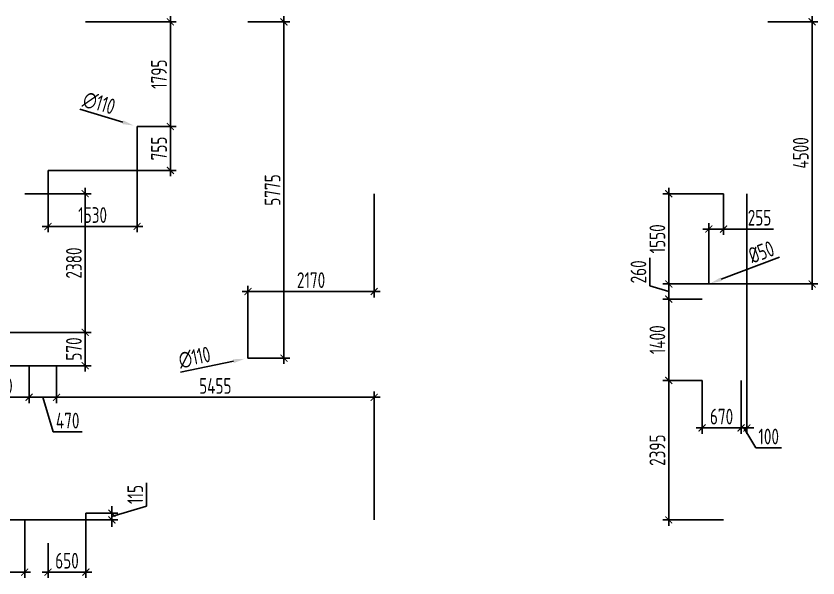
# Model space of a CAD drawing. Header units: millimetres. Extents: x -346952 to 536090, y 55086 to 131231.
# Drawn here: x -194584 to -180814, y 117805 to 127451 of the extents above; entities that cross this region are included whole.
import ezdxf

# ---------------------------------------------------------------- set-up
doc = ezdxf.new("R2010")
doc.units = ezdxf.units.MM
doc.layers.add('РАЗМЕРЫ КРОВЛИ ОВ', color=204, linetype='Continuous')
doc.layers.get('0').off()
doc.styles.add('ISOCPEUR', font='isocpeur.ttf', dxfattribs={"width": 0.7})
doc.dimstyles.new('R_100', dxfattribs={"dimtxt": 270, "dimasz": 120, "dimexe": 100, "dimexo": 0, "dimgap": 60, "dimtad": 1, "dimdec": 0, "dimrnd": 5, "dimzin": 0, "dimdsep": 46, "dimtxsty": 'ISOCPEUR', "dimblk": 'ARCHTICK', "dimcen": 0, "dimdle": 100, "dimclrd": 256, "dimclre": 256, "dimclrt": 256, "dimadec": 0, "dimazin": 0, "dimtfac": 2, "dimtdec": 0, "dimtofl": 0, "dimtmove": 1, "dimatfit": 3, "dimfxl": 1, "dimtvp": 3, "dimtolj": 1, "dimtzin": 0, "dimarcsym": 0})

# ---------------------------------------------------------------- blocks, each defined once
blk = doc.blocks.new('_ArchTick')
at = {"color": 0, "linetype": 'ByBlock', "const_width": 0.15}
blk.add_lwpolyline([(-0.5, -0.5), (0.5, 0.5)], dxfattribs=at)
blk = doc.blocks.new('*D3412')
at = {"layer": 'РАЗМЕРЫ КРОВЛИ ОВ', "lineweight": -2, "transparency": 16777216}
for p, q in [((-195597, 118956), (-195597, 117805)), ((-194434, 118801), (-194434, 117805)), ((-194334, 117905), (-195697, 117905))]:
    blk.add_line(p, q, dxfattribs=at)
at = {"layer": 'РАЗМЕРЫ КРОВЛИ ОВ', "lineweight": -2, "transparency": 16777216, "xscale": 120, "yscale": 120, "zscale": 120, "rotation": 180}
blk.add_blockref('_ArchTick', (-195597, 117905), dxfattribs=at)
at = {"layer": 'РАЗМЕРЫ КРОВЛИ ОВ', "lineweight": -2, "transparency": 16777216, "xscale": 120, "yscale": 120, "zscale": 120}
blk.add_blockref('_ArchTick', (-194434, 117905), dxfattribs=at)
at = {"layer": 'РАЗМЕРЫ КРОВЛИ ОВ', "transparency": 16777216, "insert": (-195015, 118100), "char_height": 270, "attachment_point": 5, "style": 'ISOCPEUR'}
blk.add_mtext('\\A1;1165', dxfattribs=at)
blk = doc.blocks.new('*D3413')
at = {"layer": 'РАЗМЕРЫ КРОВЛИ ОВ', "lineweight": -2, "transparency": 16777216}
for p, q in [((-193385, 118915), (-193385, 117805)), ((-194034, 118401), (-194034, 117805)), ((-194134, 117905), (-193285, 117905))]:
    blk.add_line(p, q, dxfattribs=at)
at = {"layer": 'РАЗМЕРЫ КРОВЛИ ОВ', "lineweight": -2, "transparency": 16777216, "xscale": 120, "yscale": 120, "zscale": 120, "rotation": 180}
blk.add_blockref('_ArchTick', (-194034, 117905), dxfattribs=at)
at = {"layer": 'РАЗМЕРЫ КРОВЛИ ОВ', "lineweight": -2, "transparency": 16777216, "xscale": 120, "yscale": 120, "zscale": 120}
blk.add_blockref('_ArchTick', (-193385, 117905), dxfattribs=at)
at = {"layer": 'РАЗМЕРЫ КРОВЛИ ОВ', "transparency": 16777216, "insert": (-193709, 118100), "char_height": 270, "attachment_point": 5, "style": 'ISOCPEUR'}
blk.add_mtext('\\A1;650', dxfattribs=at)
blk = doc.blocks.new('*D3414')
at = {"layer": 'РАЗМЕРЫ КРОВЛИ ОВ', "lineweight": -2, "transparency": 16777216}
for p, q in [((-192342, 119036), (-192342, 119440)), ((-192937, 118858), (-192342, 119036)), ((-192937, 118915), (-192937, 119035)), ((-193385, 118915), (-192837, 118915)), ((-192937, 118801), (-192937, 118915)), ((-194434, 118801), (-192837, 118801)), ((-192937, 118801), (-192937, 118681))]:
    blk.add_line(p, q, dxfattribs=at)
at = {"layer": 'РАЗМЕРЫ КРОВЛИ ОВ', "lineweight": -2, "transparency": 16777216, "xscale": 120, "yscale": 120, "zscale": 120}
for p, rotation in [((-192937, 118915), 270), ((-192937, 118801), 90)]:
    blk.add_blockref('_ArchTick', p, dxfattribs=dict(at, rotation=rotation))
at = {"layer": 'РАЗМЕРЫ КРОВЛИ ОВ', "transparency": 16777216, "insert": (-192537, 119238), "char_height": 270, "attachment_point": 5, "rotation": 90, "style": 'ISOCPEUR'}
blk.add_mtext('\\A1;115', dxfattribs=at)
blk = doc.blocks.new('*D3415')
at = {"layer": 'РАЗМЕРЫ КРОВЛИ ОВ', "lineweight": -2, "transparency": 16777216}
for p, q in [((-196809, 118978), (-196809, 119419)), ((-196484, 118881), (-196809, 118978)), ((-196484, 118705), (-196484, 119056)), ((-195597, 118956), (-196584, 118956)), ((-194434, 118805), (-196584, 118805))]:
    blk.add_line(p, q, dxfattribs=at)
at = {"layer": 'РАЗМЕРЫ КРОВЛИ ОВ', "lineweight": -2, "transparency": 16777216, "xscale": 120, "yscale": 120, "zscale": 120}
for p, rotation in [((-196484, 118956), 90), ((-196484, 118805), 270)]:
    blk.add_blockref('_ArchTick', p, dxfattribs=dict(at, rotation=rotation))
at = {"layer": 'РАЗМЕРЫ КРОВЛИ ОВ', "transparency": 16777216, "insert": (-197004, 119199), "char_height": 270, "attachment_point": 5, "rotation": 90, "style": 'ISOCPEUR'}
blk.add_mtext('\\A1;150', dxfattribs=at)
blk = doc.blocks.new('*D3418')
at = {"layer": 'РАЗМЕРЫ КРОВЛИ ОВ', "lineweight": -2, "transparency": 16777216}
for p, q in [((-191934, 127451), (-191934, 125454)), ((-193394, 127351), (-191834, 127351)), ((-192505, 125554), (-191834, 125554))]:
    blk.add_line(p, q, dxfattribs=at)
at = {"layer": 'РАЗМЕРЫ КРОВЛИ ОВ', "lineweight": -2, "transparency": 16777216, "xscale": 120, "yscale": 120, "zscale": 120}
for p, rotation in [((-191934, 127351), 90), ((-191934, 125554), 270)]:
    blk.add_blockref('_ArchTick', p, dxfattribs=dict(at, rotation=rotation))
at = {"layer": 'РАЗМЕРЫ КРОВЛИ ОВ', "transparency": 16777216, "insert": (-192129, 126452), "char_height": 270, "attachment_point": 5, "rotation": 90, "style": 'ISOCPEUR'}
blk.add_mtext('\\A1;1795', dxfattribs=at)
blk = doc.blocks.new('*D3419')
at = {"layer": 'РАЗМЕРЫ КРОВЛИ ОВ', "lineweight": -2, "transparency": 16777216}
for p, q in [((-192505, 125554), (-192505, 123739)), ((-194034, 124801), (-194034, 123739)), ((-194134, 123839), (-192405, 123839))]:
    blk.add_line(p, q, dxfattribs=at)
at = {"layer": 'РАЗМЕРЫ КРОВЛИ ОВ', "lineweight": -2, "transparency": 16777216, "xscale": 120, "yscale": 120, "zscale": 120, "rotation": 180}
blk.add_blockref('_ArchTick', (-194034, 123839), dxfattribs=at)
at = {"layer": 'РАЗМЕРЫ КРОВЛИ ОВ', "lineweight": -2, "transparency": 16777216, "xscale": 120, "yscale": 120, "zscale": 120}
blk.add_blockref('_ArchTick', (-192505, 123839), dxfattribs=at)
at = {"layer": 'РАЗМЕРЫ КРОВЛИ ОВ', "transparency": 16777216, "insert": (-193269, 124034), "char_height": 270, "attachment_point": 5, "style": 'ISOCPEUR'}
blk.add_mtext('\\A1;1530', dxfattribs=at)
blk = doc.blocks.new('*D3420')
at = {"layer": 'РАЗМЕРЫ КРОВЛИ ОВ', "lineweight": -2, "transparency": 16777216}
for p, q in [((-191934, 125654), (-191934, 124701)), ((-192505, 125554), (-191834, 125554)), ((-194034, 124801), (-191834, 124801))]:
    blk.add_line(p, q, dxfattribs=at)
at = {"layer": 'РАЗМЕРЫ КРОВЛИ ОВ', "lineweight": -2, "transparency": 16777216, "xscale": 120, "yscale": 120, "zscale": 120}
for p, rotation in [((-191934, 125554), 90), ((-191934, 124801), 270)]:
    blk.add_blockref('_ArchTick', p, dxfattribs=dict(at, rotation=rotation))
at = {"layer": 'РАЗМЕРЫ КРОВЛИ ОВ', "transparency": 16777216, "insert": (-192129, 125177), "char_height": 270, "attachment_point": 5, "rotation": 90, "style": 'ISOCPEUR'}
blk.add_mtext('\\A1;755', dxfattribs=at)
blk = doc.blocks.new('*D3424')
at = {"layer": 'РАЗМЕРЫ КРОВЛИ ОВ', "lineweight": -2, "transparency": 16777216}
blk.add_line((-193489, 125852), (-192749, 125628), dxfattribs=at)
at = {"layer": 'РАЗМЕРЫ КРОВЛИ ОВ', "transparency": 16777216}
blk.add_solid([(-192739, 125660), (-192759, 125596), (-192558, 125570)], dxfattribs=at)
at = {"layer": 'РАЗМЕРЫ КРОВЛИ ОВ', "transparency": 16777216, "insert": (-193158, 125955), "char_height": 270, "attachment_point": 5, "rotation": 343.1364, "style": 'ISOCPEUR'}
blk.add_mtext('\\A1;∅110', dxfattribs=at)
blk = doc.blocks.new('*D3425')
at = {"layer": 'РАЗМЕРЫ КРОВЛИ ОВ', "lineweight": -2, "transparency": 16777216}
for p, q in [((-188434, 124401), (-188434, 122622)), ((-188334, 122722), (-190702, 122722)), ((-190602, 121578), (-190602, 122822))]:
    blk.add_line(p, q, dxfattribs=at)
at = {"layer": 'РАЗМЕРЫ КРОВЛИ ОВ', "lineweight": -2, "transparency": 16777216, "xscale": 120, "yscale": 120, "zscale": 120, "rotation": 180}
blk.add_blockref('_ArchTick', (-190602, 122722), dxfattribs=at)
at = {"layer": 'РАЗМЕРЫ КРОВЛИ ОВ', "lineweight": -2, "transparency": 16777216, "xscale": 120, "yscale": 120, "zscale": 120}
blk.add_blockref('_ArchTick', (-188434, 122722), dxfattribs=at)
at = {"layer": 'РАЗМЕРЫ КРОВЛИ ОВ', "transparency": 16777216, "insert": (-189518, 122917), "char_height": 270, "attachment_point": 5, "style": 'ISOCPEUR'}
blk.add_mtext('\\A1;2170', dxfattribs=at)
blk = doc.blocks.new('*D3426')
at = {"layer": 'РАЗМЕРЫ КРОВЛИ ОВ', "lineweight": -2, "transparency": 16777216}
for p, q in [((-189984, 121478), (-189984, 127451)), ((-190602, 127351), (-189884, 127351)), ((-190602, 121578), (-189884, 121578))]:
    blk.add_line(p, q, dxfattribs=at)
at = {"layer": 'РАЗМЕРЫ КРОВЛИ ОВ', "lineweight": -2, "transparency": 16777216, "xscale": 120, "yscale": 120, "zscale": 120}
for p, rotation in [((-189984, 127351), 90), ((-189984, 121578), 270)]:
    blk.add_blockref('_ArchTick', p, dxfattribs=dict(at, rotation=rotation))
at = {"layer": 'РАЗМЕРЫ КРОВЛИ ОВ', "transparency": 16777216, "insert": (-190179, 124464), "char_height": 270, "attachment_point": 5, "rotation": 90, "style": 'ISOCPEUR'}
blk.add_mtext('\\A1;5775', dxfattribs=at)
blk = doc.blocks.new('*D3427')
at = {"layer": 'РАЗМЕРЫ КРОВЛИ ОВ', "lineweight": -2, "transparency": 16777216}
blk.add_line((-191761, 121340), (-190852, 121527), dxfattribs=at)
at = {"layer": 'РАЗМЕРЫ КРОВЛИ ОВ', "transparency": 16777216}
blk.add_solid([(-190858, 121559), (-190845, 121494), (-190656, 121567)], dxfattribs=at)
at = {"layer": 'РАЗМЕРЫ КРОВЛИ ОВ', "transparency": 16777216, "insert": (-191519, 121589), "char_height": 270, "attachment_point": 5, "rotation": 11.5994, "style": 'ISOCPEUR'}
blk.add_mtext('\\A1;∅110', dxfattribs=at)
blk = doc.blocks.new('*D3428')
at = {"layer": 'РАЗМЕРЫ КРОВЛИ ОВ', "lineweight": -2, "transparency": 16777216}
for p, q in [((-183376, 124501), (-183376, 122752)), ((-182434, 124401), (-183476, 124401)), ((-182689, 122852), (-183476, 122852))]:
    blk.add_line(p, q, dxfattribs=at)
at = {"layer": 'РАЗМЕРЫ КРОВЛИ ОВ', "lineweight": -2, "transparency": 16777216, "xscale": 120, "yscale": 120, "zscale": 120}
for p, rotation in [((-183376, 124401), 90), ((-183376, 122852), 270)]:
    blk.add_blockref('_ArchTick', p, dxfattribs=dict(at, rotation=rotation))
at = {"layer": 'РАЗМЕРЫ КРОВЛИ ОВ', "transparency": 16777216, "insert": (-183571, 123626), "char_height": 270, "attachment_point": 5, "rotation": 90, "style": 'ISOCPEUR'}
blk.add_mtext('\\A1;1550', dxfattribs=at)
blk = doc.blocks.new('*D3429')
at = {"layer": 'РАЗМЕРЫ КРОВЛИ ОВ', "lineweight": -2, "transparency": 16777216}
for p, q in [((-182434, 124401), (-182434, 123694)), ((-182689, 122852), (-182689, 123894)), ((-182334, 123794), (-182789, 123794)), ((-181578, 123794), (-182434, 123794))]:
    blk.add_line(p, q, dxfattribs=at)
at = {"layer": 'РАЗМЕРЫ КРОВЛИ ОВ', "lineweight": -2, "transparency": 16777216, "xscale": 120, "yscale": 120, "zscale": 120, "rotation": 180}
blk.add_blockref('_ArchTick', (-182689, 123794), dxfattribs=at)
at = {"layer": 'РАЗМЕРЫ КРОВЛИ ОВ', "lineweight": -2, "transparency": 16777216, "xscale": 120, "yscale": 120, "zscale": 120}
blk.add_blockref('_ArchTick', (-182434, 123794), dxfattribs=at)
at = {"layer": 'РАЗМЕРЫ КРОВЛИ ОВ', "transparency": 16777216, "insert": (-181817, 123989), "char_height": 270, "attachment_point": 5, "style": 'ISOCPEUR'}
blk.add_mtext('\\A1;255', dxfattribs=at)
blk = doc.blocks.new('*D3430')
at = {"layer": 'РАЗМЕРЫ КРОВЛИ ОВ', "lineweight": -2, "transparency": 16777216}
blk.add_line((-181475, 123309), (-182474, 122933), dxfattribs=at)
at = {"layer": 'РАЗМЕРЫ КРОВЛИ ОВ', "transparency": 16777216}
blk.add_solid([(-182486, 122964), (-182462, 122902), (-182661, 122862)], dxfattribs=at)
at = {"layer": 'РАЗМЕРЫ КРОВЛИ ОВ', "transparency": 16777216, "insert": (-181786, 123400), "char_height": 270, "attachment_point": 5, "rotation": 20.6189, "style": 'ISOCPEUR'}
blk.add_mtext('\\A1;%%C50', dxfattribs=at)
blk = doc.blocks.new('*D3431')
at = {"layer": 'РАЗМЕРЫ КРОВЛИ ОВ', "lineweight": -2, "transparency": 16777216}
for p, q in [((-180914, 122752), (-180914, 127451)), ((-181673, 127351), (-180814, 127351)), ((-182689, 122852), (-180814, 122852))]:
    blk.add_line(p, q, dxfattribs=at)
at = {"layer": 'РАЗМЕРЫ КРОВЛИ ОВ', "lineweight": -2, "transparency": 16777216, "xscale": 120, "yscale": 120, "zscale": 120}
for p, rotation in [((-180914, 127351), 90), ((-180914, 122852), 270)]:
    blk.add_blockref('_ArchTick', p, dxfattribs=dict(at, rotation=rotation))
at = {"layer": 'РАЗМЕРЫ КРОВЛИ ОВ', "transparency": 16777216, "insert": (-181109, 125101), "char_height": 270, "attachment_point": 5, "rotation": 90, "style": 'ISOCPEUR'}
blk.add_mtext('\\A1;4500', dxfattribs=at)
blk = doc.blocks.new('*D3462')
at = {"layer": 'РАЗМЕРЫ КРОВЛИ ОВ', "lineweight": -2, "transparency": 16777216}
for p, q in [((-195413, 121448), (-195413, 120806)), ((-194360, 121449), (-194360, 120806)), ((-195513, 120906), (-194260, 120906))]:
    blk.add_line(p, q, dxfattribs=at)
at = {"layer": 'РАЗМЕРЫ КРОВЛИ ОВ', "lineweight": -2, "transparency": 16777216, "xscale": 120, "yscale": 120, "zscale": 120, "rotation": 180}
blk.add_blockref('_ArchTick', (-195413, 120906), dxfattribs=at)
at = {"layer": 'РАЗМЕРЫ КРОВЛИ ОВ', "lineweight": -2, "transparency": 16777216, "xscale": 120, "yscale": 120, "zscale": 120}
blk.add_blockref('_ArchTick', (-194360, 120906), dxfattribs=at)
at = {"layer": 'РАЗМЕРЫ КРОВЛИ ОВ', "transparency": 16777216, "insert": (-194887, 121101), "char_height": 270, "attachment_point": 5, "style": 'ISOCPEUR'}
blk.add_mtext('\\A1;1050', dxfattribs=at)
blk = doc.blocks.new('*D3463')
at = {"layer": 'РАЗМЕРЫ КРОВЛИ ОВ', "lineweight": -2, "transparency": 16777216}
for p, q in [((-194360, 121449), (-194360, 120806)), ((-193889, 121449), (-193889, 120806)), ((-194460, 120906), (-193789, 120906)), ((-194125, 120906), (-193946, 120311)), ((-193946, 120311), (-193448, 120311))]:
    blk.add_line(p, q, dxfattribs=at)
at = {"layer": 'РАЗМЕРЫ КРОВЛИ ОВ', "lineweight": -2, "transparency": 16777216, "xscale": 120, "yscale": 120, "zscale": 120, "rotation": 180}
blk.add_blockref('_ArchTick', (-194360, 120906), dxfattribs=at)
at = {"layer": 'РАЗМЕРЫ КРОВЛИ ОВ', "lineweight": -2, "transparency": 16777216, "xscale": 120, "yscale": 120, "zscale": 120}
blk.add_blockref('_ArchTick', (-193889, 120906), dxfattribs=at)
at = {"layer": 'РАЗМЕРЫ КРОВЛИ ОВ', "transparency": 16777216, "insert": (-193697, 120506), "char_height": 270, "attachment_point": 5, "style": 'ISOCPEUR'}
blk.add_mtext('\\A1;470', dxfattribs=at)
blk = doc.blocks.new('*D3464')
at = {"layer": 'РАЗМЕРЫ КРОВЛИ ОВ', "lineweight": -2, "transparency": 16777216}
for p, q in [((-193889, 121449), (-193889, 120806)), ((-193989, 120906), (-188334, 120906)), ((-188434, 118801), (-188434, 121006))]:
    blk.add_line(p, q, dxfattribs=at)
at = {"layer": 'РАЗМЕРЫ КРОВЛИ ОВ', "lineweight": -2, "transparency": 16777216, "xscale": 120, "yscale": 120, "zscale": 120, "rotation": 180}
blk.add_blockref('_ArchTick', (-193889, 120906), dxfattribs=at)
at = {"layer": 'РАЗМЕРЫ КРОВЛИ ОВ', "lineweight": -2, "transparency": 16777216, "xscale": 120, "yscale": 120, "zscale": 120}
blk.add_blockref('_ArchTick', (-188434, 120906), dxfattribs=at)
at = {"layer": 'РАЗМЕРЫ КРОВЛИ ОВ', "transparency": 16777216, "insert": (-191162, 121101), "char_height": 270, "attachment_point": 5, "style": 'ISOCPEUR'}
blk.add_mtext('\\A1;5455', dxfattribs=at)
blk = doc.blocks.new('*D3465')
at = {"layer": 'РАЗМЕРЫ КРОВЛИ ОВ', "lineweight": -2, "transparency": 16777216}
for p, q in [((-193396, 121921), (-193396, 124501)), ((-194434, 124401), (-193296, 124401)), ((-194360, 122021), (-193296, 122021))]:
    blk.add_line(p, q, dxfattribs=at)
at = {"layer": 'РАЗМЕРЫ КРОВЛИ ОВ', "lineweight": -2, "transparency": 16777216, "xscale": 120, "yscale": 120, "zscale": 120}
for p, rotation in [((-193396, 124401), 90), ((-193396, 122021), 270)]:
    blk.add_blockref('_ArchTick', p, dxfattribs=dict(at, rotation=rotation))
at = {"layer": 'РАЗМЕРЫ КРОВЛИ ОВ', "transparency": 16777216, "insert": (-193591, 123211), "char_height": 270, "attachment_point": 5, "rotation": 90, "style": 'ISOCPEUR'}
blk.add_mtext('\\A1;2380', dxfattribs=at)
blk = doc.blocks.new('*D3466')
at = {"layer": 'РАЗМЕРЫ КРОВЛИ ОВ', "lineweight": -2, "transparency": 16777216}
for p, q in [((-195413, 122021), (-193296, 122021)), ((-193396, 122121), (-193396, 121348)), ((-195413, 121448), (-193296, 121448))]:
    blk.add_line(p, q, dxfattribs=at)
at = {"layer": 'РАЗМЕРЫ КРОВЛИ ОВ', "lineweight": -2, "transparency": 16777216, "xscale": 120, "yscale": 120, "zscale": 120}
for p, rotation in [((-193396, 122021), 90), ((-193396, 121448), 270)]:
    blk.add_blockref('_ArchTick', p, dxfattribs=dict(at, rotation=rotation))
at = {"layer": 'РАЗМЕРЫ КРОВЛИ ОВ', "transparency": 16777216, "insert": (-193591, 121735), "char_height": 270, "attachment_point": 5, "rotation": 90, "style": 'ISOCPEUR'}
blk.add_mtext('\\A1;570', dxfattribs=at)
blk = doc.blocks.new('*D3471')
at = {"layer": 'РАЗМЕРЫ КРОВЛИ ОВ', "lineweight": -2, "transparency": 16777216}
for p, q in [((-182804, 121195), (-182804, 120280)), ((-182134, 121195), (-182134, 120280)), ((-182904, 120380), (-182034, 120380))]:
    blk.add_line(p, q, dxfattribs=at)
at = {"layer": 'РАЗМЕРЫ КРОВЛИ ОВ', "lineweight": -2, "transparency": 16777216, "xscale": 120, "yscale": 120, "zscale": 120, "rotation": 180}
blk.add_blockref('_ArchTick', (-182804, 120380), dxfattribs=at)
at = {"layer": 'РАЗМЕРЫ КРОВЛИ ОВ', "lineweight": -2, "transparency": 16777216, "xscale": 120, "yscale": 120, "zscale": 120}
blk.add_blockref('_ArchTick', (-182134, 120380), dxfattribs=at)
at = {"layer": 'РАЗМЕРЫ КРОВЛИ ОВ', "transparency": 16777216, "insert": (-182469, 120575), "char_height": 270, "attachment_point": 5, "style": 'ISOCPEUR'}
blk.add_mtext('\\A1;670', dxfattribs=at)
blk = doc.blocks.new('*D3472')
at = {"layer": 'РАЗМЕРЫ КРОВЛИ ОВ', "lineweight": -2, "transparency": 16777216}
for p, q in [((-182804, 122593), (-183476, 122593)), ((-183376, 122693), (-183376, 121095)), ((-182804, 121195), (-183476, 121195))]:
    blk.add_line(p, q, dxfattribs=at)
at = {"layer": 'РАЗМЕРЫ КРОВЛИ ОВ', "lineweight": -2, "transparency": 16777216, "xscale": 120, "yscale": 120, "zscale": 120}
for p, rotation in [((-183376, 122593), 90), ((-183376, 121195), 270)]:
    blk.add_blockref('_ArchTick', p, dxfattribs=dict(at, rotation=rotation))
at = {"layer": 'РАЗМЕРЫ КРОВЛИ ОВ', "transparency": 16777216, "insert": (-183571, 121894), "char_height": 270, "attachment_point": 5, "rotation": 90, "style": 'ISOCPEUR'}
blk.add_mtext('\\A1;1400', dxfattribs=at)
blk = doc.blocks.new('*D3473')
at = {"layer": 'РАЗМЕРЫ КРОВЛИ ОВ', "lineweight": -2, "transparency": 16777216}
for p, q in [((-182804, 121195), (-183476, 121195)), ((-183376, 121295), (-183376, 118701)), ((-182434, 118801), (-183476, 118801))]:
    blk.add_line(p, q, dxfattribs=at)
at = {"layer": 'РАЗМЕРЫ КРОВЛИ ОВ', "lineweight": -2, "transparency": 16777216, "xscale": 120, "yscale": 120, "zscale": 120}
for p, rotation in [((-183376, 121195), 90), ((-183376, 118801), 270)]:
    blk.add_blockref('_ArchTick', p, dxfattribs=dict(at, rotation=rotation))
at = {"layer": 'РАЗМЕРЫ КРОВЛИ ОВ', "transparency": 16777216, "insert": (-183571, 119998), "char_height": 270, "attachment_point": 5, "rotation": 90, "style": 'ISOCPEUR'}
blk.add_mtext('\\A1;2395', dxfattribs=at)
blk = doc.blocks.new('*D3474')
at = {"layer": 'РАЗМЕРЫ КРОВЛИ ОВ', "lineweight": -2, "transparency": 16777216}
for p, q in [((-183701, 122820), (-183701, 123299)), ((-182689, 122852), (-183476, 122852)), ((-183376, 122493), (-183376, 122952)), ((-183376, 122722), (-183701, 122820)), ((-182804, 122593), (-183476, 122593))]:
    blk.add_line(p, q, dxfattribs=at)
at = {"layer": 'РАЗМЕРЫ КРОВЛИ ОВ', "lineweight": -2, "transparency": 16777216, "xscale": 120, "yscale": 120, "zscale": 120}
for p, rotation in [((-183376, 122852), 90), ((-183376, 122593), 270)]:
    blk.add_blockref('_ArchTick', p, dxfattribs=dict(at, rotation=rotation))
at = {"layer": 'РАЗМЕРЫ КРОВЛИ ОВ', "transparency": 16777216, "insert": (-183896, 123059), "char_height": 270, "attachment_point": 5, "rotation": 90, "style": 'ISOCPEUR'}
blk.add_mtext('\\A1;260', dxfattribs=at)
blk = doc.blocks.new('*D3515')
at = {"layer": 'РАЗМЕРЫ КРОВЛИ ОВ', "lineweight": -2, "transparency": 16777216}
for p, q in [((-182034, 124401), (-182034, 120280)), ((-182134, 121195), (-182134, 120280)), ((-182134, 120380), (-182254, 120380)), ((-182134, 120380), (-182034, 120380)), ((-182084, 120380), (-181881, 120038)), ((-182034, 120380), (-181914, 120380)), ((-181881, 120038), (-181439, 120038))]:
    blk.add_line(p, q, dxfattribs=at)
at = {"layer": 'РАЗМЕРЫ КРОВЛИ ОВ', "lineweight": -2, "transparency": 16777216, "xscale": 120, "yscale": 120, "zscale": 120}
blk.add_blockref('_ArchTick', (-182134, 120380), dxfattribs=at)
at = {"layer": 'РАЗМЕРЫ КРОВЛИ ОВ', "lineweight": -2, "transparency": 16777216, "xscale": 120, "yscale": 120, "zscale": 120, "rotation": 180}
blk.add_blockref('_ArchTick', (-182034, 120380), dxfattribs=at)
at = {"layer": 'РАЗМЕРЫ КРОВЛИ ОВ', "transparency": 16777216, "insert": (-181660, 120233), "char_height": 270, "attachment_point": 5, "style": 'ISOCPEUR'}
blk.add_mtext('\\A1;100', dxfattribs=at)

msp = doc.modelspace()

# ---------------------------------------------------------------- dimensions: what is measured, and where the dimension line sits
at = {"layer": 'РАЗМЕРЫ КРОВЛИ ОВ'}
for base, p1, p2, picture, middle in [((-191934.2, 125553.7), (-193393.9, 127350.7), (-192505, 125553.7), '*D3418', (-192129.2, 126452.2)), ((-189984.2, 127350.7), (-190601.9, 121577.9), (-190601.9, 127350.7), '*D3426', (-190179.2, 124464.3)), ((-180913.7, 127350.7), (-182689.4, 122851.8), (-181673, 127350.7), '*D3431', (-181108.7, 125101.2)), ((-191934.2, 124800.7), (-192505, 125553.7), (-194033.9, 124800.7), '*D3420', (-192129.2, 125177.2)), ((-193396.4, 124400.7), (-194360.4, 122020.7), (-194433.9, 124400.7), '*D3465', (-193591.4, 123210.7)), ((-183375.7, 122851.8), (-182433.9, 124400.7), (-182689.4, 122851.8), '*D3428', (-183570.7, 123626.2)), ((-183375.7, 122851.8), (-182804, 122592.8), (-182689.4, 122851.8), '*D3474', (-183895.7, 122879.8)), ((-183375.7, 121194.6), (-182804, 122592.8), (-182804, 121194.6), '*D3472', (-183570.7, 121893.7)), ((-193396.4, 121448.5), (-195412.6, 122020.7), (-195412.6, 121448.5), '*D3466', (-193591.4, 121734.6)), ((-183375.7, 118800.7), (-182804, 121194.6), (-182433.9, 118800.7), '*D3473', (-183570.7, 119997.7)), ((-192937.0775, 118915.1704), (-194433.9151, 118800.6825), (-193384.7772, 118915.1704), '*D3414', (-192537.0775, 119096.4264)), ((-196483.8, 118956.1), (-194433.9, 118805), (-195596.7, 118956.1), '*D3415', (-197003.8, 119038))]:
    dim = msp.add_linear_dim(base=base, p1=p1, p2=p2, angle=90, dimstyle='R_100', override={"dimpost": '\\X'}, dxfattribs=at)
    dim.commit()
    dim.dimension.update_dxf_attribs({"geometry": picture, "text_midpoint": middle})
dim = msp.add_diameter_dim_2p(p1=(-192452.3, 125537.7), p2=(-192557.6, 125569.6), dimstyle='R_100', override={"dimasz": 200, "dimpost": '\\X', "dimblk1": 'ArchTick', "dimsah": 1}, dxfattribs=at)
dim.commit()
dim.dimension.update_dxf_attribs({"geometry": '*D3424', "text_midpoint": (-193158.3, 125955.5)})
for base, p1, p2, picture, middle in [((-192505, 123839.2), (-194033.9, 124800.7), (-192505, 125553.7), '*D3419', (-193269.4, 124034.2)), ((-190601.9, 122722.3), (-188433.9, 124400.7), (-190601.9, 121577.9), '*D3425', (-189517.9, 122917.3)), ((-194360.4, 120905.8), (-195412.6, 121448.5), (-194360.4, 121448.9), '*D3462', (-194886.5, 121100.8)), ((-193889.1, 120905.8), (-194360.4, 121448.9), (-193889.1, 121448.9), '*D3463', (-193886.3, 120505.8)), ((-188433.9, 120905.8), (-193889.1, 121448.9), (-188433.9, 118800.7), '*D3464', (-191161.5, 121100.8)), ((-182134, 120380.4), (-182803.9, 121194.6), (-182134, 121194.6), '*D3471', (-182469, 120575.4)), ((-195596.7, 117904.8), (-194433.9, 118800.7), (-195596.7, 118956.1), '*D3412', (-195015.3, 118099.8)), ((-193384.8, 117904.8), (-194033.9, 118400.7), (-193384.8, 118915.2), '*D3413', (-193709.3, 118099.8))]:
    dim = msp.add_linear_dim(base=base, p1=p1, p2=p2, dimstyle='R_100', override={"dimpost": '\\X'}, dxfattribs=at)
    dim.commit()
    dim.dimension.update_dxf_attribs({"geometry": picture, "text_midpoint": middle})
for base, p1, p2, picture, middle in [((-182689.4442, 123793.9595), (-182433.9151, 124400.6825), (-182689.4442, 122851.7749), '*D3429', (-181817.2478, 123696.0577)), ((-182033.9, 120380.4), (-182134, 121194.6), (-182033.9, 124400.7), '*D3515', (-181820.8, 120037.7))]:
    dim = msp.add_linear_dim(base=base, p1=p1, p2=p2, dimstyle='R_100', override={"dimpost": '\\X'}, dxfattribs=at)
    dim.commit()
    dim.dimension.update_dxf_attribs({"geometry": picture, "text_midpoint": middle, "dimtype": 160})
dim = msp.add_diameter_dim_2p(p1=(-182717.5, 122841.2), p2=(-182661.4, 122862.3), text='%%C50', dimstyle='R_100', override={"dimasz": 200, "dimpost": '\\X', "dimblk1": 'ArchTick', "dimsah": 1}, dxfattribs=at)
dim.commit()
dim.dimension.update_dxf_attribs({"geometry": '*D3430', "text_midpoint": (-181717.2, 123217.6), "dimtype": 163})
dim = msp.add_diameter_dim_2p(p1=(-190548, 121588.9), p2=(-190655.8, 121566.8), dimstyle='R_100', override={"dimasz": 200, "dimpost": '\\X', "dimblk1": 'ArchTick', "dimsah": 1}, dxfattribs=at)
dim.commit()
dim.dimension.update_dxf_attribs({"geometry": '*D3427', "text_midpoint": (-191480, 121397.6), "dimtype": 163})

doc.saveas('drawing.dxf')
